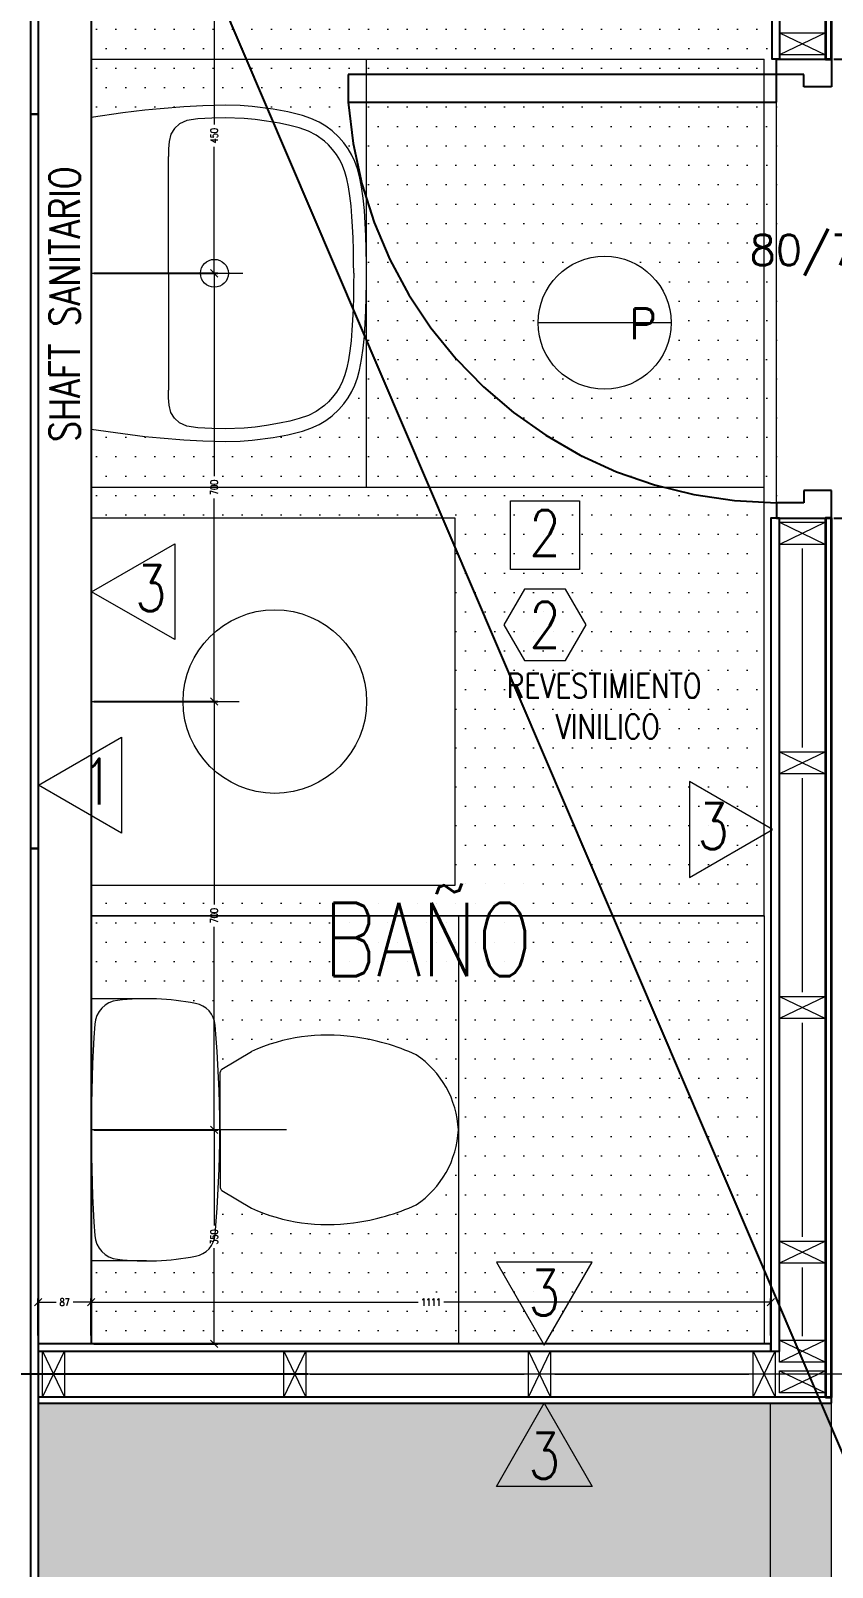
# Model space of a CAD drawing. Header units: metres. Extents: x -2 to 612, y -64 to 156.
# Drawn here: x 354.454 to 355.764, y 26.887 to 29.398 of the extents above; entities that cross this region are included whole.
import ezdxf
from ezdxf import colors
from ezdxf.entities.mleader import LeaderData, LeaderLine
from ezdxf.enums import TextEntityAlignment as Align
from ezdxf.math import Vec2, Vec3

# ---------------------------------------------------------------- set-up
doc = ezdxf.new("R2010")
doc.units = ezdxf.units.M
doc.header["$LTSCALE"] = 5
doc.header["$MEASUREMENT"] = 0
doc.linetypes.add('CENTER', pattern=[2, 1.25, -0.25, 0.25, -0.25])
doc.linetypes.add('HIDDEN', pattern=[0.375, 0.25, -0.125])
doc.layers.get('0').update_dxf_attribs({"color": 30})
doc.layers.get('DEFPOINTS').update_dxf_attribs({"color": 210})
for name, color, linetype, lineweight in [('A-ANNO-DIMS', 3, 'Continuous', 18), ('A-ANNO-SYMB', 3, 'Continuous', 18), ('A-ANNO-TEXT', 3, 'Continuous', 18), ('A-DETL-MCUT', 4, 'Continuous', 25), ('A-DOOR-FULL', 4, 'Continuous', 25), ('A-DOOR-SYMB', 3, 'Continuous', 18), ('A-ELEV-MBE2', 4, 'Continuous', 25), ('A-ELEV-OVHD', 3, 'HIDDEN', 18), ('A-FLOR-PATT', 8, 'Continuous', 18), ('A-FURN', 8, 'Continuous', 18), ('A-SECT-MCUT', 7, 'Continuous', 35), ('A-WALL-PATT', 8, 'Continuous', 18), ('A-WALL-STUD', 3, 'Continuous', 18)]:
    doc.layers.add(name, color=color, linetype=linetype, lineweight=lineweight)
doc.styles.add('E-ROMANS', font='romans.shx', dxfattribs={"width": 0.8})
doc.styles.get("Standard").update_dxf_attribs({"font": 'arial.ttf'})
doc.dimstyles.new('E-0010_TICK_12', dxfattribs={"dimscale": 0.001, "dimtxt": 12, "dimasz": 12, "dimexe": 6, "dimexo": 4, "dimgap": 6, "dimtad": 0, "dimdec": 0, "dimlfac": 1000, "dimzin": 0, "dimdsep": 46, "dimtxsty": 'E-ROMANS', "dimblk": 'OBLIQUE', "dimcen": 6, "dimclrd": 256, "dimclre": 256, "dimclrt": 256, "dimadec": 0, "dimazin": 0, "dimtfac": 1, "dimtdec": 0, "dimtmove": 1, "dimatfit": 3, "dimldrblk": 'OPEN90', "dimfxl": 1, "dimtfill": 1, "dimtolj": 1, "dimtzin": 0, "dimlwd": -1, "dimarcsym": 0})
doc.dimstyles.new('E-0050_ARW_12', dxfattribs={"dimscale": 0.001, "dimtxt": 60, "dimasz": 60, "dimexe": 30, "dimexo": 20, "dimgap": 30, "dimtad": 0, "dimzin": 0, "dimdsep": 46, "dimtxsty": 'E-ROMANS', "dimblk": 'OPEN90', "dimcen": 30, "dimclrd": 256, "dimclre": 256, "dimclrt": 256, "dimadec": 0, "dimazin": 0, "dimtfac": 1, "dimtmove": 1, "dimatfit": 3, "dimldrblk": 'OPEN90', "dimfxl": 1, "dimtfill": 1, "dimtolj": 1, "dimtzin": 0, "dimlwd": -1, "dimarcsym": 0})
pattern_1 = [(0, (-33.77306, 0), (0.015875, 0.03175), [0, -0.03175])]

# ---------------------------------------------------------------- blocks, each defined once
blk = doc.blocks.new('_Open90')
at = {"color": 0, "linetype": 'ByBlock', "lineweight": -2}
for p, q in [((-0.5, 0.5), (0, 0)), ((0, 0), (-1, 0)), ((0, 0), (-0.5, -0.5))]:
    blk.add_line(p, q, dxfattribs=at)
blk = doc.blocks.new('*D223')
at = {"layer": 'A-ANNO-DIMS', "lineweight": -2, "transparency": 16777216}
for p, q in [((354.9068, 27.202), (352.9957, 27.202)), ((354.8958, 23.299), (352.9957, 23.299))]:
    blk.add_line(p, q, dxfattribs=at)
at = {"layer": 'A-ANNO-DIMS', "transparency": 16777216}
for p, q in [((353.0257, 27.142), (353.0257, 25.3537)), ((353.0257, 23.359), (353.0257, 25.1474))]:
    blk.add_line(p, q, dxfattribs=at)
at = {"layer": 'DEFPOINTS', "color": 0, "transparency": 16777216}
for p in [(353.0257, 27.202), (354.9268, 27.202), (354.9158, 23.299)]:
    blk.add_point(p, dxfattribs=at)
at = {"layer": 'A-ANNO-DIMS', "transparency": 16777216, "xscale": 0.06, "yscale": 0.06, "zscale": 0.06}
for p, rotation in [((353.0257, 27.202), 90), ((353.0257, 23.299), 270)]:
    blk.add_blockref('_Open90', p, dxfattribs=dict(at, rotation=rotation))
at = {"layer": 'A-ANNO-DIMS', "transparency": 16777216, "insert": (353.0257, 25.2505), "char_height": 0.06, "attachment_point": 5, "rotation": 90, "style": 'E-ROMANS', "bg_fill": 3, "box_fill_scale": 1.25, "bg_fill_color": 256, "bg_fill_true_color": 13158600, "bg_fill_transparency": 0}
blk.add_mtext('\\A1;3.90', dxfattribs=at)
blk = doc.blocks.new('_Oblique')
at = {"color": 0, "linetype": 'ByBlock', "lineweight": -2}
blk.add_line((-0.5, -0.5), (0.5, 0.5), dxfattribs=at)
blk = doc.blocks.new('*D1140')
at = {"layer": 'A-ANNO-DIMS', "lineweight": -2, "transparency": 16777216}
for p, q in [((354.5566, 29.4515), (354.7596, 29.4515)), ((354.5566, 29.0015), (354.7596, 29.0015))]:
    blk.add_line(p, q, dxfattribs=at)
at = {"layer": 'A-ANNO-DIMS', "transparency": 16777216}
for p, q in [((354.7536, 29.4515), (354.7536, 29.2449)), ((354.7536, 29.0015), (354.7536, 29.2082))]:
    blk.add_line(p, q, dxfattribs=at)
at = {"layer": 'DEFPOINTS', "color": 0, "transparency": 16777216}
for p in [(354.5526, 29.4515), (354.7536, 29.4515), (354.5526, 29.0015)]:
    blk.add_point(p, dxfattribs=at)
at = {"layer": 'A-ANNO-DIMS', "transparency": 16777216, "xscale": 0.012, "yscale": 0.012, "zscale": 0.012}
for p, rotation in [((354.7536, 29.4515), 90), ((354.7536, 29.0015), 270)]:
    blk.add_blockref('_Oblique', p, dxfattribs=dict(at, rotation=rotation))
at = {"layer": 'A-ANNO-DIMS', "transparency": 16777216, "insert": (354.7536, 29.2265), "char_height": 0.012, "attachment_point": 5, "rotation": 90, "style": 'E-ROMANS', "bg_fill": 3, "box_fill_scale": 1.25, "bg_fill_color": 256, "bg_fill_true_color": 13158600, "bg_fill_transparency": 0}
blk.add_mtext('\\A1;450', dxfattribs=at)
blk = doc.blocks.new('*D225')
at = {"layer": 'A-ANNO-DIMS', "lineweight": -2, "transparency": 16777216}
for p, q in [((354.5566, 29.0015), (354.7596, 29.0015)), ((354.5566, 28.3015), (354.7596, 28.3015))]:
    blk.add_line(p, q, dxfattribs=at)
at = {"layer": 'A-ANNO-DIMS', "transparency": 16777216}
for p, q in [((354.7536, 29.0015), (354.7536, 28.6699)), ((354.7536, 28.3015), (354.7536, 28.6332))]:
    blk.add_line(p, q, dxfattribs=at)
at = {"layer": 'DEFPOINTS', "color": 0, "transparency": 16777216}
for p in [(354.5526, 29.0015), (354.7536, 29.0015), (354.5526, 28.3015)]:
    blk.add_point(p, dxfattribs=at)
at = {"layer": 'A-ANNO-DIMS', "transparency": 16777216, "xscale": 0.012, "yscale": 0.012, "zscale": 0.012}
for p, rotation in [((354.7536, 29.0015), 90), ((354.7536, 28.3015), 270)]:
    blk.add_blockref('_Oblique', p, dxfattribs=dict(at, rotation=rotation))
at = {"layer": 'A-ANNO-DIMS', "transparency": 16777216, "insert": (354.7536, 28.6515), "char_height": 0.012, "attachment_point": 5, "rotation": 90, "style": 'E-ROMANS', "bg_fill": 3, "box_fill_scale": 1.25, "bg_fill_color": 256, "bg_fill_true_color": 13158600, "bg_fill_transparency": 0}
blk.add_mtext('\\A1;700', dxfattribs=at)
blk = doc.blocks.new('*D226')
at = {"layer": 'A-ANNO-DIMS', "lineweight": -2, "transparency": 16777216}
for p, q in [((354.5566, 28.3015), (354.7596, 28.3015)), ((354.5566, 27.6015), (354.7596, 27.6015))]:
    blk.add_line(p, q, dxfattribs=at)
at = {"layer": 'A-ANNO-DIMS', "transparency": 16777216}
for p, q in [((354.7536, 28.3015), (354.7536, 27.9699)), ((354.7536, 27.6015), (354.7536, 27.9332))]:
    blk.add_line(p, q, dxfattribs=at)
at = {"layer": 'DEFPOINTS', "color": 0, "transparency": 16777216}
for p in [(354.5526, 28.3015), (354.7536, 28.3015), (354.5526, 27.6015)]:
    blk.add_point(p, dxfattribs=at)
at = {"layer": 'A-ANNO-DIMS', "transparency": 16777216, "xscale": 0.012, "yscale": 0.012, "zscale": 0.012}
for p, rotation in [((354.7536, 28.3015), 90), ((354.7536, 27.6015), 270)]:
    blk.add_blockref('_Oblique', p, dxfattribs=dict(at, rotation=rotation))
at = {"layer": 'A-ANNO-DIMS', "transparency": 16777216, "insert": (354.7536, 27.9515), "char_height": 0.012, "attachment_point": 5, "rotation": 90, "style": 'E-ROMANS', "bg_fill": 3, "box_fill_scale": 1.25, "bg_fill_color": 256, "bg_fill_true_color": 13158600, "bg_fill_transparency": 0}
blk.add_mtext('\\A1;700', dxfattribs=at)
blk = doc.blocks.new('*D227')
at = {"layer": 'A-ANNO-DIMS', "lineweight": -2, "transparency": 16777216}
for p, q in [((354.5566, 27.6015), (354.7596, 27.6015)), ((354.5566, 27.2515), (354.7596, 27.2515))]:
    blk.add_line(p, q, dxfattribs=at)
at = {"layer": 'A-ANNO-DIMS', "transparency": 16777216}
for p, q in [((354.7536, 27.6015), (354.7536, 27.4449)), ((354.7536, 27.2515), (354.7536, 27.4082))]:
    blk.add_line(p, q, dxfattribs=at)
at = {"layer": 'DEFPOINTS', "color": 0, "transparency": 16777216}
for p in [(354.5526, 27.6015), (354.7536, 27.6015), (354.5526, 27.2515)]:
    blk.add_point(p, dxfattribs=at)
at = {"layer": 'A-ANNO-DIMS', "transparency": 16777216, "xscale": 0.012, "yscale": 0.012, "zscale": 0.012}
for p, rotation in [((354.7536, 27.6015), 90), ((354.7536, 27.2515), 270)]:
    blk.add_blockref('_Oblique', p, dxfattribs=dict(at, rotation=rotation))
at = {"layer": 'A-ANNO-DIMS', "transparency": 16777216, "insert": (354.7536, 27.4265), "char_height": 0.012, "attachment_point": 5, "rotation": 90, "style": 'E-ROMANS', "bg_fill": 3, "box_fill_scale": 1.25, "bg_fill_color": 256, "bg_fill_true_color": 13158600, "bg_fill_transparency": 0}
blk.add_mtext('\\A1;350', dxfattribs=at)
blk = doc.blocks.new('*D228')
at = {"layer": 'A-ANNO-DIMS', "lineweight": -2, "transparency": 16777216}
for p, q in [((354.4656, 27.2651), (354.4656, 27.3258)), ((354.5526, 27.2651), (354.5526, 27.3258))]:
    blk.add_line(p, q, dxfattribs=at)
at = {"layer": 'A-ANNO-DIMS', "transparency": 16777216}
for p, q in [((354.4656, 27.3198), (354.4953, 27.3198)), ((354.5526, 27.3198), (354.5229, 27.3198))]:
    blk.add_line(p, q, dxfattribs=at)
at = {"layer": 'DEFPOINTS', "color": 0, "transparency": 16777216}
for p in [(354.5526, 27.3198), (354.4656, 27.2611), (354.5526, 27.2611)]:
    blk.add_point(p, dxfattribs=at)
at = {"layer": 'A-ANNO-DIMS', "transparency": 16777216, "xscale": 0.012, "yscale": 0.012, "zscale": 0.012, "rotation": 180}
blk.add_blockref('_Oblique', (354.4656, 27.3198), dxfattribs=at)
at = {"layer": 'A-ANNO-DIMS', "transparency": 16777216, "xscale": 0.012, "yscale": 0.012, "zscale": 0.012}
blk.add_blockref('_Oblique', (354.5526, 27.3198), dxfattribs=at)
at = {"layer": 'A-ANNO-DIMS', "transparency": 16777216, "insert": (354.5091, 27.3198), "char_height": 0.012, "attachment_point": 5, "style": 'E-ROMANS', "bg_fill": 3, "box_fill_scale": 1.25, "bg_fill_color": 256, "bg_fill_true_color": 13158600, "bg_fill_transparency": 0}
blk.add_mtext('\\A1;87', dxfattribs=at)
blk = doc.blocks.new('*D229')
at = {"layer": 'A-ANNO-DIMS', "lineweight": -2, "transparency": 16777216}
for p, q in [((354.5526, 27.2651), (354.5526, 27.3258)), ((355.6634, 27.2651), (355.6634, 27.3258))]:
    blk.add_line(p, q, dxfattribs=at)
at = {"layer": 'A-ANNO-DIMS', "transparency": 16777216}
for p, q in [((354.5526, 27.3198), (355.0871, 27.3198)), ((355.6634, 27.3198), (355.1289, 27.3198))]:
    blk.add_line(p, q, dxfattribs=at)
at = {"layer": 'DEFPOINTS', "color": 0, "transparency": 16777216}
for p in [(355.6634, 27.3198), (354.5526, 27.2611), (355.6634, 27.2611)]:
    blk.add_point(p, dxfattribs=at)
at = {"layer": 'A-ANNO-DIMS', "transparency": 16777216, "xscale": 0.012, "yscale": 0.012, "zscale": 0.012, "rotation": 180}
blk.add_blockref('_Oblique', (354.5526, 27.3198), dxfattribs=at)
at = {"layer": 'A-ANNO-DIMS', "transparency": 16777216, "xscale": 0.012, "yscale": 0.012, "zscale": 0.012}
blk.add_blockref('_Oblique', (355.6634, 27.3198), dxfattribs=at)
at = {"layer": 'A-ANNO-DIMS', "transparency": 16777216, "insert": (355.108, 27.3198), "char_height": 0.012, "attachment_point": 5, "style": 'E-ROMANS', "bg_fill": 3, "box_fill_scale": 1.25, "bg_fill_color": 256, "bg_fill_true_color": 13158600, "bg_fill_transparency": 0}
blk.add_mtext('\\A1;1111', dxfattribs=at)
blk = doc.blocks.new('*D1141')
at = {"layer": 'A-ANNO-DIMS', "lineweight": -2, "transparency": 16777216}
for p, q in [((355.7666, 29.3515), (355.8144, 29.3515)), ((355.7666, 28.6015), (355.8144, 28.6015))]:
    blk.add_line(p, q, dxfattribs=at)
at = {"layer": 'A-ANNO-DIMS', "transparency": 16777216}
for p, q in [((355.8084, 29.3515), (355.8084, 28.9949)), ((355.8084, 28.6015), (355.8084, 28.9582))]:
    blk.add_line(p, q, dxfattribs=at)
at = {"layer": 'DEFPOINTS', "color": 0, "transparency": 16777216}
for p in [(355.7626, 29.3515), (355.7626, 28.6015), (355.8084, 28.6015)]:
    blk.add_point(p, dxfattribs=at)
at = {"layer": 'A-ANNO-DIMS', "transparency": 16777216, "xscale": 0.012, "yscale": 0.012, "zscale": 0.012}
for p, rotation in [((355.8084, 29.3515), 90), ((355.8084, 28.6015), 270)]:
    blk.add_blockref('_Oblique', p, dxfattribs=dict(at, rotation=rotation))
at = {"layer": 'A-ANNO-DIMS', "transparency": 16777216, "insert": (355.8084, 28.9765), "char_height": 0.012, "attachment_point": 5, "rotation": 90, "style": 'E-ROMANS', "bg_fill": 3, "box_fill_scale": 1.25, "bg_fill_color": 256, "bg_fill_true_color": 13158600, "bg_fill_transparency": 0}
blk.add_mtext('\\A1;750', dxfattribs=at)

msp = doc.modelspace()

# ---------------------------------------------------------------- hatches: boundary and pattern name
at = {"layer": 'A-FLOR-PATT'}
h = msp.add_hatch(dxfattribs=at)
h.set_pattern_fill('DOTS', color=256, scale=0.02, style=0)
h.set_pattern_definition(pattern_1)
h.paths.add_polyline_path([(355.1526, 27.60154, -0.2371548), (355.08367, 27.4789, -0.074669), (354.98142, 27.44961, -0.1434124), (354.81448, 27.47341), (354.76593, 27.50275, -0.2625714), (354.76352, 27.50703), (354.76352, 27.60154), (354.7626, 27.60154, -0.0215593), (354.75523, 27.43066, -0.3361223), (354.72283, 27.3948, -0.046919), (354.64286, 27.38728), (354.5526, 27.38728), (354.5526, 27.25154), (355.1526, 27.25154)])
h.paths.add_polyline_path([(355.6656, 29.45151), (355.65259, 29.45151), (354.55259, 29.45151), (354.55259, 29.35154), (355.6526, 29.35154), (355.6526, 29.32654), (355.6726, 29.32654), (355.6726, 29.35154), (355.6656, 29.35154)])
h.paths.add_polyline_path([(354.9726, 29.32654), (355.6526, 29.32654), (355.6526, 29.35154), (354.5526, 29.35154), (354.5526, 29.25607), (354.60425, 29.2636), (354.64034, 29.26804), (354.66523, 29.27058), (354.70367, 29.27367), (354.73481, 29.27544), (354.77163, 29.27653), (354.79622, 29.27589), (354.81583, 29.27446), (354.84985, 29.27003), (354.87389, 29.26538), (354.89793, 29.25941), (354.91162, 29.2548), (354.92485, 29.24866), (354.93583, 29.24209), (354.94633, 29.23427), (354.95721, 29.22419), (354.96534, 29.21492), (354.97248, 29.20501), (354.97864, 29.19453), (354.98342, 29.18439), (354.98784, 29.17219), (354.99105, 29.15961), (354.99417, 29.14268), (354.99686, 29.12416), (354.99893, 29.10424), (355.00029, 29.08352), (355.00028, 29.08373, 0.0041794), (355.0003, 29.08331), (355.00029, 29.08352), (355.0013, 29.06299), (355.00129, 29.06317, 0.0036586), (355.0013, 29.06281), (355.0013, 29.06299), (355.00207, 29.04043), (355.00207, 29.04062, 0.003903), (355.00208, 29.04023), (355.00207, 29.04043), (355.00251, 29.01691), (355.0026, 29.00154), (355.00251, 28.98616), (355.00207, 28.96265), (355.00208, 28.96284, 0.003903), (355.00207, 28.96245), (355.00207, 28.96265), (355.0013, 28.94008), (355.0013, 28.94027, 0.0036586), (355.00129, 28.9399), (355.0013, 28.94008), (355.00029, 28.91955), (355.0003, 28.91976, 0.0041794), (355.00028, 28.91934), (355.00029, 28.91955), (354.99893, 28.89883), (354.99686, 28.87891), (354.99417, 28.8604), (354.99105, 28.84346), (354.98784, 28.83088), (354.98342, 28.81869), (354.97864, 28.80854), (354.97248, 28.79806), (354.96534, 28.78815), (354.95721, 28.77888), (354.94633, 28.7688), (354.93583, 28.76098), (354.92485, 28.75441), (354.91162, 28.74827), (354.89793, 28.74367), (354.87389, 28.73769), (354.84985, 28.73304), (354.81583, 28.72861), (354.79622, 28.72718), (354.77163, 28.72655), (354.73481, 28.72763), (354.70367, 28.7294), (354.66523, 28.7325), (354.64034, 28.73504), (354.60425, 28.73947), (354.5526, 28.747), (354.5526, 28.65154), (355.48789, 28.65154, -0.3190426), (354.9726, 29.28154)])
h.paths.add_polyline_path([(355.6526, 29.28154), (355.0026, 29.28154), (355.0026, 29.12081, 0.25591), (355.48789, 28.65154), (355.6526, 28.65154)], flags=17)
h.paths.add_polyline_path([(355.50038, 28.92066, -1), (355.28288, 28.92066, -1)], flags=16)
h.paths.add_polyline_path([(355.6726, 29.28154), (355.6526, 29.28154), (355.6526, 28.65154), (355.6526, 28.65154), (355.6526, 28.62685, 0.0071183), (355.6726, 28.62654)])
h.paths.add_polyline_path([(355.6526, 28.62685, -0.0594632), (355.48789, 28.65154), (354.5526, 28.65154), (354.5526, 28.60154), (355.1476, 28.60154), (355.1476, 28.00154), (354.5526, 28.00154), (354.5526, 27.95154), (355.6526, 27.95154)])
h.paths.add_polyline_path([(354.76593, 27.70032), (354.76593, 27.70032, 0.2626065), (354.76352, 27.69604), (354.76352, 27.60154), (354.76352, 27.50703, 0.2625714), (354.76593, 27.50275), (354.76593, 27.50275, -0.2626065), (354.76352, 27.50703), (354.76352, 27.60154), (354.76352, 27.69604, -0.2625714)])
h.paths.add_polyline_path([(355.1526, 27.95154), (354.5526, 27.95154), (354.5526, 27.81579), (354.64286, 27.81579, -0.046919), (354.72283, 27.80827, -0.3361223), (354.75523, 27.77241, -0.0097099), (354.76352, 27.6958, -0.2752917), (354.76593, 27.70032), (354.81448, 27.72966, -0.1434124), (354.98142, 27.75346, -0.074669), (355.08367, 27.72418, -0.2371548), (355.1526, 27.60154)])
h.paths.add_polyline_path([(355.6526, 27.95154), (355.1526, 27.95154), (355.1526, 27.25154), (355.6526, 27.25154)])
h.paths.add_polyline_path([(355.34173, 28.85115), (355.44234, 28.85115), (355.44234, 28.92406), (355.34173, 28.92406)], flags=8)
h.paths.add_polyline_path([(355.33571, 28.932), (355.44266, 28.932), (355.44266, 29.007), (355.33571, 29.007)], flags=8)
h = msp.add_hatch(dxfattribs=at)
h.set_pattern_fill('DOTS', color=256, scale=0.02, style=0)
h.set_pattern_definition(pattern_1)
h.paths.add_polyline_path([(355.66259, 27.15453), (354.4656, 27.15453), (354.4656, 26.86154), (354.4656, 26.65454), (355.06613, 26.65453), (355.06613, 26.59753), (355.06613, 26.59752), (355.06013, 26.59752), (354.4656, 26.59753), (354.4656, 26.54752), (355.0656, 26.54752), (355.0656, 25.94752), (354.4656, 25.94752), (354.4656, 25.89752), (354.96504, 25.89752), (354.96504, 25.54655), (354.4656, 25.54655), (354.4656, 24.84654), (354.96559, 24.84654), (354.96559, 24.14654), (354.9656, 24.14654), (354.96559, 23.34654), (355.66559, 23.34654), (355.69059, 23.34654), (355.7626, 23.34654), (355.7626, 26.54152), (355.66259, 26.54152)])
h.paths.add_polyline_path([(355.1156, 25.49654), (355.1156, 24.89654), (354.5156, 24.89654), (354.5156, 25.49654)], flags=16)
h.paths.add_polyline_path([(355.7626, 27.15453), (355.66259, 27.15453), (355.66259, 26.54152), (355.7626, 26.54152)])

# ---------------------------------------------------------------- linework, layer by layer
at = {"layer": 'A-ANNO-SYMB'}
for p, q in [((355.0026, 28.65154), (355.0026, 29.35154)), ((355.6526, 28.65154), (355.6526, 29.35154)), ((363.42209, 27.20204), (352.66724, 27.20204))]:
    msp.add_line(p, q, dxfattribs=at)
at = {"layer": 'A-ANNO-TEXT'}
for points in [[(355.23794, 28.62982), (355.35044, 28.62982), (355.35044, 28.51732), (355.23794, 28.51732)], [(355.32786, 28.36865), (355.36152, 28.42696), (355.32786, 28.48526), (355.26053, 28.48526), (355.22686, 28.42696), (355.26053, 28.36865)], [(355.6661, 28.09218), (355.53023, 28.17062), (355.53024, 28.01374)], [(355.29316, 27.15453), (355.3716, 27.01867), (355.21472, 27.01867)]]:
    msp.add_lwpolyline(points, close=True, dxfattribs=at)
at = {"layer": 'A-DETL-MCUT'}
for points in [[(354.4536, 29.26154), (354.4536, 30.46155), (354.4656, 30.46155), (354.4656, 29.26154)], [(355.6776, 30.16354), (355.6776, 29.35154), (355.6656, 29.35154), (355.6656, 30.16354)], [(354.4536, 28.06154), (354.4536, 29.26154), (354.4656, 29.26154), (354.4656, 28.06154)], [(355.6776, 28.60154), (355.66338, 28.60154), (355.66339, 27.23953), (355.6776, 27.23954)], [(354.4536, 26.86154), (354.4536, 28.06154), (354.4656, 28.06154), (354.4656, 26.86154)], [(355.66339, 27.23953), (355.66339, 27.25154), (354.46559, 27.25154), (354.4656, 27.23953)], [(355.7626, 27.15453), (355.7626, 27.16453), (354.4656, 27.16453), (354.4656, 27.15453)]]:
    msp.add_lwpolyline(points, close=True, dxfattribs=at)
at = {"layer": 'A-DOOR-FULL', "linetype": 'CENTER'}
msp.add_lwpolyline([(354.9726, 29.28154), (355.6726, 29.28154), (355.6726, 29.32654), (354.9726, 29.32654), (354.9726, 29.28154)], dxfattribs=at)
msp.add_arc((355.67366, 29.32921), 0.70268, 183.89066, 269.91357, dxfattribs=at)
at = {"layer": 'A-DOOR-SYMB'}
msp.add_lwpolyline([(355.50038, 28.92066), (355.28288, 28.92066)], dxfattribs=at)
msp.add_circle((355.39163, 28.92066), 0.10875, dxfattribs=at)
at = {"layer": 'A-ELEV-MBE2'}
msp.add_line((354.55259, 29.45151), (354.5526, 27.25154), dxfattribs=at)
at = {"layer": 'A-ELEV-OVHD'}
msp.add_lwpolyline([(355.66259, 27.15452), (355.66259, 26.54152), (355.8126, 26.54152), (355.8126, 26.63152), (355.7626, 26.63152), (355.7626, 27.15453)], dxfattribs=at)
at = {"layer": 'A-FLOR-PATT'}
msp.add_line((355.6726, 28.62654), (355.6726, 29.32654), dxfattribs=at)
at = {"layer": 'A-FURN'}
for p, q in [((354.81583, 29.27446), (354.79622, 29.27589)), ((354.84985, 29.27003), (354.81583, 29.27446)), ((354.87389, 29.26538), (354.84985, 29.27003)), ((354.89793, 29.25941), (354.87389, 29.26538)), ((354.91162, 29.2548), (354.89793, 29.25941)), ((354.82063, 29.25288), (354.80244, 29.25449)), ((354.83923, 29.25047), (354.82063, 29.25288)), ((354.86049, 29.24675), (354.83923, 29.25047)), ((354.87737, 29.24304), (354.86049, 29.24675)), ((354.89267, 29.23909), (354.87737, 29.24304)), ((354.90756, 29.23378), (354.89267, 29.23909)), ((354.92485, 29.24866), (354.91162, 29.2548)), ((354.93583, 29.24209), (354.92485, 29.24866)), ((354.94633, 29.23427), (354.93583, 29.24209)), ((354.95721, 29.22419), (354.94633, 29.23427)), ((354.92026, 29.22715), (354.90756, 29.23378)), ((354.93357, 29.21762), (354.92026, 29.22715)), ((354.94032, 29.21146), (354.93357, 29.21762)), ((354.94705, 29.20416), (354.94032, 29.21146)), ((354.96534, 29.21492), (354.95721, 29.22419)), ((354.97248, 29.20501), (354.96534, 29.21492)), ((354.9534, 29.19582), (354.94705, 29.20416)), ((354.95879, 29.18714), (354.9534, 29.19582)), ((354.96345, 29.17776), (354.95879, 29.18714)), ((354.97864, 29.19453), (354.97248, 29.20501)), ((354.98342, 29.18439), (354.97864, 29.19453)), ((354.98784, 29.17219), (354.98342, 29.18439)), ((354.96731, 29.16759), (354.96345, 29.17776)), ((354.97041, 29.15579), (354.96731, 29.16759)), ((354.99105, 29.15961), (354.98784, 29.17219)), ((354.99417, 29.14268), (354.99105, 29.15961)), ((354.97284, 29.14291), (354.97041, 29.15579)), ((354.97516, 29.12811), (354.97284, 29.14291)), ((354.99686, 29.12416), (354.99417, 29.14268)), ((354.97714, 29.11179), (354.97516, 29.12811)), ((354.9786, 29.09431), (354.97714, 29.11179)), ((354.99893, 29.10424), (354.99686, 29.12416)), ((354.97956, 29.07808), (354.9786, 29.09431)), ((355.0003, 29.08331), (354.99893, 29.10424)), ((355.0013, 29.06281), (355.00028, 29.08373)), ((354.98041, 29.05973), (354.97956, 29.07808)), ((354.98107, 29.04016), (354.98041, 29.05973)), ((355.00208, 29.04023), (355.00129, 29.06317)), ((354.98149, 29.01887), (354.98107, 29.04016)), ((355.00252, 29.01675), (355.00207, 29.04062)), ((354.9816, 29.00154), (354.98149, 29.01887)), ((355.0026, 29.00154), (355.00251, 29.01708)), ((354.98149, 28.98421), (354.98107, 28.96292)), ((354.9816, 29.00154), (354.98149, 28.98421)), ((355.00207, 28.96245), (355.00251, 28.98616)), ((355.00251, 28.98616), (355.0026, 29.00154)), ((354.98107, 28.96292), (354.98041, 28.94335)), ((355.00129, 28.9399), (355.00208, 28.96284)), ((354.98041, 28.94335), (354.97956, 28.92499)), ((355.00028, 28.91934), (355.0013, 28.94027)), ((354.9786, 28.90876), (354.97714, 28.89128)), ((354.97956, 28.92499), (354.9786, 28.90876)), ((354.99893, 28.89883), (355.0003, 28.91976)), ((354.97714, 28.89128), (354.97516, 28.87496)), ((354.99686, 28.87891), (354.99893, 28.89883)), ((354.97284, 28.86017), (354.97041, 28.84728)), ((354.97516, 28.87496), (354.97284, 28.86017)), ((354.99105, 28.84346), (354.99417, 28.8604)), ((354.99417, 28.8604), (354.99686, 28.87891)), ((354.96731, 28.83548), (354.96345, 28.82532)), ((354.97041, 28.84728), (354.96731, 28.83548)), ((354.98784, 28.83088), (354.99105, 28.84346)), ((354.9534, 28.80726), (354.94705, 28.79891)), ((354.95879, 28.81593), (354.9534, 28.80726)), ((354.96345, 28.82532), (354.95879, 28.81593)), ((354.97248, 28.79806), (354.97864, 28.80854)), ((354.97864, 28.80854), (354.98342, 28.81869)), ((354.98342, 28.81869), (354.98784, 28.83088)), ((354.93357, 28.78546), (354.92026, 28.77592)), ((354.94032, 28.79161), (354.93357, 28.78546)), ((354.94705, 28.79891), (354.94032, 28.79161)), ((354.95721, 28.77888), (354.96534, 28.78815)), ((354.96534, 28.78815), (354.97248, 28.79806)), ((354.87737, 28.76003), (354.86049, 28.75633)), ((354.89267, 28.76398), (354.87737, 28.76003)), ((354.90756, 28.76929), (354.89267, 28.76398)), ((354.92026, 28.77592), (354.90756, 28.76929)), ((354.92485, 28.75441), (354.93583, 28.76098)), ((354.93583, 28.76098), (354.94633, 28.7688)), ((354.94633, 28.7688), (354.95721, 28.77888)), ((354.82063, 28.75019), (354.80244, 28.74859)), ((354.81583, 28.72861), (354.84985, 28.73304)), ((354.83923, 28.7526), (354.82063, 28.75019)), ((354.86049, 28.75633), (354.83923, 28.7526)), ((354.84985, 28.73304), (354.87389, 28.73769)), ((354.87389, 28.73769), (354.89793, 28.74367)), ((354.89793, 28.74367), (354.91162, 28.74827)), ((354.91162, 28.74827), (354.92485, 28.75441)), ((354.79622, 28.72718), (354.81583, 28.72861))]:
    msp.add_line(p, q, dxfattribs=at)
for centre, radius, start, end in [((355.02525, 29.08495), 0.025, 182.80689, 183.76472), ((355.02627, 29.06403), 0.025, 181.9684, 182.80689), ((355.02706, 29.04109), 0.025, 181.0739, 181.9684), ((355.02751, 29.01721), 0.025, 180.31842, 181.0739), ((355.02706, 28.96198), 0.025, 178.0316, 178.9261), ((355.02627, 28.93904), 0.025, 177.19311, 178.0316), ((355.02525, 28.91812), 0.025, 176.23528, 177.19311), ((354.9386, 27.45654), 0.3, 81.79307, 114.43818), ((354.93503, 27.3984), 0.35808, 65.47558, 82.55676), ((354.99612, 27.59428), 0.15664, 2.65515, 56.02113), ((354.99612, 27.60879), 0.15664, 303.97887, 357.34485), ((354.93503, 27.80468), 0.35808, 277.44324, 294.52442), ((354.9386, 27.74654), 0.3, 245.56182, 278.20693)]:
    msp.add_arc(centre, radius, start, end, dxfattribs=at)
at = {"layer": 'A-SECT-MCUT'}
for points in [[(355.7626, 30.23854), (355.7526, 30.23854), (355.75261, 29.35154), (355.7626, 29.35154)], [(355.7526, 27.16453), (355.7626, 27.16453), (355.7626, 28.60154), (355.7526, 28.60154)]]:
    msp.add_lwpolyline(points, close=True, dxfattribs=at)
at = {"layer": 'A-WALL-PATT', "ltscale": 0.1}
for p, q in [((355.7151, 28.22654), (355.7151, 28.55154)), ((355.7151, 27.82654), (355.7151, 28.17654)), ((355.7151, 27.42654), (355.7151, 27.77654)), ((355.7151, 27.26453), (355.7151, 27.37654)), ((355.31031, 27.20203), (355.6276, 27.20203))]:
    msp.add_line(p, q, dxfattribs=at)
at = {"layer": 'A-WALL-STUD'}
for p, q in [((355.6776, 28.21954), (355.7526, 28.18354)), ((355.7526, 28.21954), (355.6776, 28.18354)), ((355.6776, 27.81954), (355.7526, 27.78354)), ((355.7526, 27.81954), (355.6776, 27.78354)), ((355.6776, 27.41954), (355.7526, 27.38354)), ((355.7526, 27.41954), (355.6776, 27.38354)), ((355.26731, 27.16453), (355.30331, 27.23953)), ((355.26731, 27.23953), (355.30331, 27.16453)), ((355.6346, 27.16453), (355.6706, 27.23953)), ((355.6346, 27.23953), (355.6706, 27.16453)), ((355.6776, 27.20753), (355.7526, 27.17153)), ((355.7526, 27.20753), (355.6776, 27.17153))]:
    msp.add_line(p, q, dxfattribs=at)
for points in [[(355.6776, 28.21954), (355.7526, 28.21954), (355.7526, 28.18354), (355.6776, 28.18354)], [(355.6776, 27.81954), (355.7526, 27.81954), (355.7526, 27.78354), (355.6776, 27.78354)], [(355.6776, 27.41954), (355.7526, 27.41954), (355.7526, 27.38354), (355.6776, 27.38354)], [(355.26731, 27.16453), (355.26731, 27.23953), (355.30331, 27.23953), (355.30331, 27.16453)], [(355.6346, 27.16453), (355.6346, 27.23953), (355.6706, 27.23953), (355.6706, 27.16453)], [(355.6776, 27.20753), (355.7526, 27.20753), (355.7526, 27.17153), (355.6776, 27.17153)]]:
    msp.add_lwpolyline(points, close=True, dxfattribs=at)

# ---------------------------------------------------------------- texts
at = {"layer": 'A-ANNO-TEXT', "style": 'E-ROMANS'}
for s, insert, char_height, attachment_point, rotation in [('SHAFT SANITARIO', (354.48401, 28.95117), 0.05, 2, 90), ('\\pi-0.45,l0.45,t0.45;2', (355.29419, 28.57699), 0.075, 5, 0.00048), ('\\pi-0.45,l0.45,t0.45;2', (355.29419, 28.42696), 0.075, 5, 0.00048), ('\\pi-0.45,l0.45,t0.45;3', (355.56919, 28.09783), 0.075, 5, 0.00048), ('\\pi-0.45,l0.45,t0.45;3', (355.29316, 27.06878), 0.075, 5, 359.99952)]:
    msp.add_mtext(s, dxfattribs=dict(at, insert=insert, char_height=char_height, attachment_point=attachment_point, rotation=rotation))
for s, insert, char_height, attachment_point in [('\\pi-0.17143;REVESTIMIENTO\\P\\pi-0.091429;VINILICO', (355.40335, 28.24072), 0.04, 7), ('\\pi-0.36,l0.36,t0.36;BAÑO', (355.10277, 27.91261), 0.12, 5)]:
    msp.add_mtext(s, dxfattribs=dict(at, insert=insert, char_height=char_height, attachment_point=attachment_point))
msp.add_attdef('P', text='P', height=0.05, dxfattribs=at).set_placement((355.45466, 28.87892), align=Align.BOTTOM_CENTER)

# ---------------------------------------------------------------- next in the draw order: dimensions: what is measured, and where the dimension line sits
at = {"layer": 'A-ANNO-DIMS'}
for base, p1, p2, dimstyle, override, picture, middle in [((354.7536, 29.45151), (354.5526, 29.00154), (354.5526, 29.45151), 'E-0010_TICK_12', {"dimdec": 0}, '*D1140', (354.7536, 29.22653)), ((355.80836, 28.60154), (355.7626, 29.35154), (355.7626, 28.60154), 'E-0010_TICK_12', {"dimdec": 0}, '*D1141', (355.80836, 28.97654)), ((353.02572, 27.20204), (354.91583, 23.29904), (354.92683, 27.20204), 'E-0050_ARW_12', {"dimfxl": 0.3}, '*D223', (353.02572, 25.25054))]:
    dim = msp.add_linear_dim(base=base, p1=p1, p2=p2, angle=90, dimstyle=dimstyle, override=override, dxfattribs=at)
    dim.commit()
    dim.dimension.update_dxf_attribs({"geometry": picture, "text_midpoint": middle})

# ---------------------------------------------------------------- next in the draw order: linework, layer by layer
at = {"layer": 'A-ANNO-SYMB'}
for p, q in [((354.5526, 29.35154), (355.6526, 29.35154)), ((354.5526, 29.25607), (354.5526, 29.35154))]:
    msp.add_line(p, q, dxfattribs=at)
at = {"layer": 'A-DOOR-FULL', "linetype": 'CENTER'}
for points in [[(355.6726, 29.32654), (355.6726, 29.35154), (355.7626, 29.35154), (355.7626, 29.30654), (355.7176, 29.30654), (355.7176, 29.32654), (355.6726, 29.32654)], [(355.6726, 28.62654), (355.6726, 28.60154), (355.7626, 28.60154), (355.7626, 28.64654), (355.7176, 28.64654), (355.7176, 28.62654), (355.6726, 28.62654)]]:
    msp.add_lwpolyline(points, dxfattribs=at)
at = {"layer": 'A-FURN'}
for p, q in [((354.60425, 29.2636), (354.5526, 29.25607)), ((354.64034, 29.26804), (354.60425, 29.2636)), ((354.66523, 29.27058), (354.64034, 29.26804)), ((354.70367, 29.27367), (354.66523, 29.27058)), ((354.73481, 29.27544), (354.70367, 29.27367)), ((354.77163, 29.27653), (354.73481, 29.27544)), ((354.79622, 29.27589), (354.77163, 29.27653)), ((354.68846, 29.23815), (354.68284, 29.22881)), ((354.6968, 29.2459), (354.68846, 29.23815)), ((354.70869, 29.25152), (354.6968, 29.2459)), ((354.72655, 29.25389), (354.70869, 29.25152)), ((354.74944, 29.2553), (354.72655, 29.25389)), ((354.7715, 29.25554), (354.74944, 29.2553)), ((354.80244, 29.25449), (354.7715, 29.25554)), ((354.67979, 29.21694), (354.67891, 29.20504)), ((354.68284, 29.22881), (354.67979, 29.21694)), ((354.67891, 29.20504), (354.6786, 29.19257))]:
    msp.add_line(p, q, dxfattribs=at)
at = {"layer": 'A-WALL-PATT', "ltscale": 0.1}
for p, q in [((354.5036, 27.20204), (354.86031, 27.20204)), ((354.91031, 27.20204), (355.26031, 27.20204))]:
    msp.add_line(p, q, dxfattribs=at)
at = {"layer": 'A-WALL-STUD'}
for p, q in [((355.67761, 29.39454), (355.75261, 29.35854)), ((355.75261, 29.39454), (355.67761, 29.35854)), ((355.6776, 28.59454), (355.7526, 28.55854)), ((355.7526, 28.59454), (355.6776, 28.55854)), ((354.4726, 27.16454), (354.5086, 27.23954)), ((354.4726, 27.23954), (354.5086, 27.16454)), ((354.86731, 27.16453), (354.90331, 27.23953)), ((354.86731, 27.23953), (354.90331, 27.16453))]:
    msp.add_line(p, q, dxfattribs=at)
for points in [[(355.67761, 29.39454), (355.75261, 29.39454), (355.75261, 29.35854), (355.67761, 29.35854)], [(355.6776, 28.59454), (355.7526, 28.59454), (355.7526, 28.55854), (355.6776, 28.55854)], [(354.4726, 27.16454), (354.4726, 27.23954), (354.5086, 27.23954), (354.5086, 27.16454)], [(354.86731, 27.16453), (354.86731, 27.23953), (354.90331, 27.23953), (354.90331, 27.16453)]]:
    msp.add_lwpolyline(points, close=True, dxfattribs=at)

# ---------------------------------------------------------------- next in the draw order: texts
at = {"layer": 'A-ANNO-TEXT', "style": 'E-ROMANS'}
msp.add_attdef('80/75', text='x/x', height=0.05, dxfattribs=at).set_placement((355.73793, 29.06469), align=Align.TOP_CENTER)

# ---------------------------------------------------------------- next in the draw order: dimensions: what is measured, and where the dimension line sits
at = {"layer": 'A-ANNO-DIMS'}
dim = msp.add_linear_dim(base=(354.7536, 29.00154), p1=(354.5526, 28.30154), p2=(354.5526, 29.00154), angle=90, dimstyle='E-0010_TICK_12', override={"dimdec": 0}, dxfattribs=at)
dim.commit()
dim.dimension.update_dxf_attribs({"geometry": '*D225', "text_midpoint": (354.7536, 28.65154)})

# ---------------------------------------------------------------- next in the draw order: linework, layer by layer
at = {"layer": 'A-ANNO-SYMB'}
for p in [(354.5526, 28.747), (355.6526, 28.65154)]:
    msp.add_line(p, (354.5526, 28.65154), dxfattribs=at)
at = {"layer": 'A-ANNO-TEXT'}
msp.add_lwpolyline([(354.55309, 28.48117), (354.68896, 28.55961), (354.68895, 28.40273)], close=True, dxfattribs=at)
at = {"layer": 'A-FURN'}
for p, q in [((354.5526, 29.25607), (354.5526, 29.00154)), ((354.6786, 29.00154), (354.6786, 29.19257)), ((354.5526, 29.00154), (354.5526, 28.747)), ((354.5526, 29.00154), (354.80014, 29.00154)), ((354.6786, 29.00154), (354.6786, 28.8105)), ((354.67891, 28.79803), (354.6786, 28.8105)), ((354.67979, 28.78613), (354.67891, 28.79803)), ((354.68284, 28.77426), (354.67979, 28.78613)), ((354.68846, 28.76492), (354.68284, 28.77426)), ((354.6968, 28.75717), (354.68846, 28.76492)), ((354.70869, 28.75155), (354.6968, 28.75717)), ((354.5526, 28.747), (354.60425, 28.73947)), ((354.60425, 28.73947), (354.64034, 28.73504)), ((354.64034, 28.73504), (354.66523, 28.7325)), ((354.66523, 28.7325), (354.70367, 28.7294)), ((354.72655, 28.74919), (354.70869, 28.75155)), ((354.74944, 28.74778), (354.72655, 28.74919)), ((354.7715, 28.74754), (354.74944, 28.74778)), ((354.80244, 28.74859), (354.7715, 28.74754)), ((354.70367, 28.7294), (354.73481, 28.72763)), ((354.73481, 28.72763), (354.77163, 28.72655)), ((354.77163, 28.72655), (354.79622, 28.72718))]:
    msp.add_line(p, q, dxfattribs=at)
msp.add_circle((354.75393, 29.00154), 0.02281, dxfattribs=at)

# ---------------------------------------------------------------- next in the draw order: texts
at = {"layer": 'A-ANNO-TEXT', "insert": (354.65, 28.48682), "char_height": 0.075, "attachment_point": 5, "rotation": 359.99952, "style": 'E-ROMANS'}
msp.add_mtext('\\pi-0.45,l0.45,t0.45;3', dxfattribs=at)

# ---------------------------------------------------------------- next in the draw order: dimensions: what is measured, and where the dimension line sits
at = {"layer": 'A-ANNO-DIMS'}
dim = msp.add_linear_dim(base=(354.7536, 28.30154), p1=(354.55259, 27.60154), p2=(354.55259, 28.30154), angle=90, dimstyle='E-0010_TICK_12', override={"dimdec": 0}, dxfattribs=at)
dim.commit()
dim.dimension.update_dxf_attribs({"geometry": '*D226', "text_midpoint": (354.7536, 27.95154)})

# ---------------------------------------------------------------- next in the draw order: linework, layer by layer
at = {"layer": 'A-ANNO-SYMB'}
for p, q in [((355.6526, 27.95154), (354.5526, 27.95154)), ((354.64286, 27.81579), (354.5526, 27.81579))]:
    msp.add_line(p, q, dxfattribs=at)
msp.add_lwpolyline([(354.5526, 28.00154), (354.5526, 27.95154), (355.6526, 27.95154), (355.6526, 28.65154), (354.5526, 28.65154), (354.5526, 28.60154)], dxfattribs=at)
at = {"layer": 'A-ANNO-TEXT'}
msp.add_lwpolyline([(354.46609, 28.16508), (354.60196, 28.24352), (354.60195, 28.08664)], close=True, dxfattribs=at)
at = {"layer": 'A-FURN'}
msp.add_line((354.76617, 27.70045), (354.81448, 27.72966), dxfattribs=at)
for points in [[(354.5526, 28.60154), (354.5526, 28.00154), (355.1476, 28.00154), (355.1476, 28.60154), (354.5526, 28.60154)], [(354.5526, 28.30154), (354.79453, 28.30154)]]:
    msp.add_lwpolyline(points, dxfattribs=at)
msp.add_circle((354.8526, 28.30154), 0.15, dxfattribs=at)
for centre, radius, start, end in [((354.60015, 27.77143), 0.042, 96.3359, 176.25542), ((354.64286, 27.38682), 0.42897, 79.25484, 96.3359), ((354.71538, 27.76897), 0.04, 4.94027, 79.25484), ((354.76852, 27.69604), 0.005, 118.0226, 180)]:
    msp.add_arc(centre, radius, start, end, dxfattribs=at)

# ---------------------------------------------------------------- next in the draw order: texts
at = {"layer": 'A-ANNO-TEXT', "insert": (354.563, 28.17073), "char_height": 0.075, "attachment_point": 5, "rotation": 359.99952, "style": 'E-ROMANS'}
msp.add_mtext('\\pi-0.45,l0.45,t0.45;1', dxfattribs=at)

# ---------------------------------------------------------------- next in the draw order: dimensions: what is measured, and where the dimension line sits
at = {"layer": 'A-ANNO-DIMS'}
dim = msp.add_linear_dim(base=(354.75359, 27.60154), p1=(354.5526, 27.25154), p2=(354.55259, 27.60154), angle=90, dimstyle='E-0010_TICK_12', override={"dimdec": 0}, dxfattribs=at)
dim.commit()
dim.dimension.update_dxf_attribs({"geometry": '*D227', "text_midpoint": (354.75359, 27.42654)})

# ---------------------------------------------------------------- next in the draw order: linework, layer by layer
at = {"layer": 'A-ANNO-SYMB'}
msp.add_line((354.64286, 27.38728), (354.5526, 27.38728), dxfattribs=at)
at = {"layer": 'A-FURN'}
for p, q in [((354.76352, 27.60154), (354.76352, 27.69604)), ((354.87154, 27.60154), (354.5526, 27.60154)), ((354.76352, 27.60154), (354.76352, 27.50703)), ((354.76617, 27.50262), (354.81448, 27.47341))]:
    msp.add_line(p, q, dxfattribs=at)
for centre, radius, start, end in [((357.19593, 27.60154), 2.64333, 176.25542, 183.74458), ((352.77835, 27.60154), 1.98425, 355.05973, 4.94027), ((354.76852, 27.50703), 0.005, 180, 241.9774), ((354.60015, 27.43165), 0.042, 183.74458, 263.6641), ((354.71538, 27.4341), 0.04, 280.74516, 355.05973), ((354.64286, 27.81625), 0.42897, 263.6641, 280.74516)]:
    msp.add_arc(centre, radius, start, end, dxfattribs=at)

# ---------------------------------------------------------------- next in the draw order: dimensions: what is measured, and where the dimension line sits
at = {"layer": 'A-ANNO-DIMS'}
dim = msp.add_linear_dim(base=(354.5526, 27.31978), p1=(354.4656, 27.26113), p2=(354.5526, 27.26113), dimstyle='E-0010_TICK_12', override={"dimdec": 0}, dxfattribs=at)
dim.commit()
dim.dimension.update_dxf_attribs({"geometry": '*D228', "text_midpoint": (354.5091, 27.31978)})

# ---------------------------------------------------------------- next in the draw order: dimensions: what is measured, and where the dimension line sits
dim = msp.add_linear_dim(base=(355.66339, 27.31978), p1=(354.5526, 27.26113), p2=(355.66339, 27.26114), dimstyle='E-0010_TICK_12', override={"dimdec": 0}, dxfattribs=at)
dim.commit()
dim.dimension.update_dxf_attribs({"geometry": '*D229', "text_midpoint": (355.10799, 27.31978)})

# ---------------------------------------------------------------- next in the draw order: linework, layer by layer
at = {"layer": 'A-ANNO-SYMB'}
for p, q in [((354.5526, 27.95154), (354.5526, 27.25154)), ((355.1526, 27.95154), (355.1526, 27.25154)), ((355.6526, 27.95154), (355.6526, 27.25154)), ((355.6526, 27.25154), (354.5526, 27.25154))]:
    msp.add_line(p, q, dxfattribs=at)
at = {"layer": 'A-ANNO-TEXT'}
msp.add_lwpolyline([(355.29316, 27.24954), (355.3716, 27.3854), (355.21472, 27.3854)], close=True, dxfattribs=at)
at = {"layer": 'A-WALL-STUD'}
for p, q in [((355.6776, 27.25753), (355.7526, 27.22153)), ((355.7526, 27.25753), (355.6776, 27.22153))]:
    msp.add_line(p, q, dxfattribs=at)
msp.add_lwpolyline([(355.6776, 27.25753), (355.7526, 27.25753), (355.7526, 27.22153), (355.6776, 27.22153)], close=True, dxfattribs=at)

# ---------------------------------------------------------------- next in the draw order: texts
at = {"layer": 'A-ANNO-TEXT', "insert": (355.29316, 27.33529), "char_height": 0.075, "attachment_point": 5, "rotation": 0.00048, "style": 'E-ROMANS'}
msp.add_mtext('\\pi-0.45,l0.45,t0.45;3', dxfattribs=at)

# ---------------------------------------------------------------- next in the draw order: leaders
at = {"layer": 'A-ANNO-SYMB'}
ml = msp.add_multileader_mtext('Standard', dxfattribs=at)
ml.set_content('', color=256)
ml.set_leader_properties()
ml.set_arrow_properties(name='OPEN90')
ml.build(insert=Vec2(0, 0))
ml.multileader.update_dxf_attribs({"text_right_attachment_type": 6, "dogleg_length": 0.36, "arrow_head_size": 20})
ctx = ml.context
ctx.base_point, ctx.arrow_head_size, ctx.plane_origin = Vec3(355.33943, 29.7735), 20, Vec3(354.55259, 29.94462)
ctx.right_attachment = 6
notes = []
notes.append((ctx, [(0, (1, 1, 0), (354.97943, 29.7735), (1, 0), 0.36, [(0, [(354.55259, 29.94462)], 0, [])])]))
ctx.mtext.insert, ctx.mtext.flow_direction = Vec3(357.33943, 31.7735), 5
for ctx, leaders in notes:
    for number, flags, end, landing, length, lines in leaders:
        leader = LeaderData()
        leader.index, (leader.has_last_leader_line, leader.has_dogleg_vector, leader.attachment_direction) = number, flags
        leader.last_leader_point, leader.dogleg_vector, leader.dogleg_length = Vec3(end), Vec3(landing), length
        for number, points, colour, breaks in lines:
            line = LeaderLine()
            line.index, line.vertices, line.color, line.breaks = number, Vec3.list(points), colors.encode_raw_color(colour), breaks
            leader.lines.append(line)
        ctx.leaders.append(leader)

doc.saveas('drawing.dxf')
